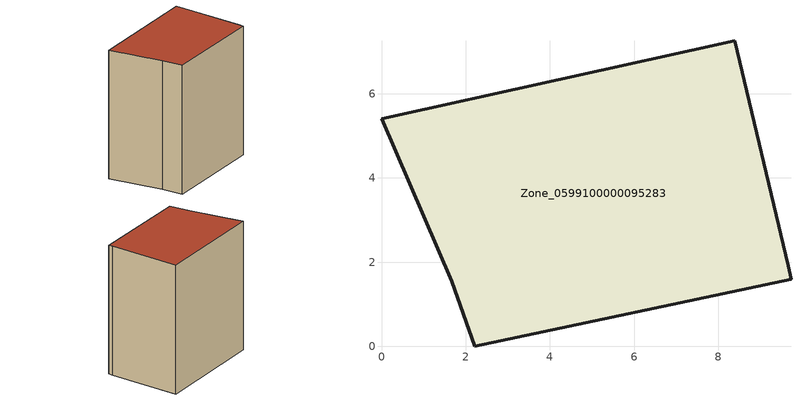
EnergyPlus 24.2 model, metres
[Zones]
Zone_0599100000095283
 floor ground (C_G): 9.66,1.92 9.72,1.59 2.22,0 1.66,1.55 0,5.41 8.39,7.26 z2.63
 wall outside (C_F): 9.72,1.59 9.66,1.92 8.39,7.26 0,5.41 1.66,1.55 2.22,0 9.72,1.59 z2.63:13.08
 roof outside (C_R): 1.66,1.55 2.22,0 9.72,1.59 9.66,1.92 8.39,7.26 0,5.41 z13.08
[BUILDING]
Pand.0599100000095283: North Axis=0; Terrain=City; Loads Convergence Tolerance Value=0.04; Temperature Convergence Tolerance Value=0.4; Solar Distribution=FullExterior; Maximum Number of Warmup Days=25; Minimum Number of Warmup Days=1
[Site:Location]
Rotterdam.The.Hague.AP_ZH_NLD Design_Conditions: Latitude=51.96; Longitude=4.45; Time Zone=1; Elevation=-4.5
[SITE:GROUNDTEMPERATURE:BUILDINGSURFACE]
18, 18, 18, 18, 18, 18, 18, 18, 18, 18, 18, 18
[MATERIAL] Thermal Absorptance=0.9; Solar Absorptance=0.7; Visible Absorptance=0.7
Name | Roughness | Thickness | Conductivity | Density | Specific Heat
G.TI.1946 | MediumSmooth | 0.15 | 1 | 540 | 1210
F.TI.1946 | Rough | 0.3 | 0.857143 | 1920 | 840
R.TI.1946 | MediumRough | 0.2 | 0.1 | 1500 | 1000
[CONSTRUCTION]
C_G: G.TI.1946
C_F: F.TI.1946
C_R: R.TI.1946
[ZONE]
Zone_0599100000095283: Type=1; Multiplier=1; Ceiling Height=Autocalculate; Volume=Autocalculate; Floor Area=autocalculate; Part of Total Floor Area=Yes
[ZONEINFILTRATION:DESIGNFLOWRATE]
Infil_Zone_0599100000095283: Zone or ZoneList or Space or SpaceList=Zone_0599100000095283; Schedule=AlwaysOn; Design Flow Rate Calculation Method=Flow/Area; Flow Rate per Floor Area=0.003; Constant Term Coefficient=1; Temperature Term Coefficient=0; Velocity Term Coefficient=0; Velocity Squared Term Coefficient=0
[HVACTEMPLATE:ZONE:IDEALLOADSAIRSYSTEM]
Zone_0599100000095283: Maximum Heating Supply Air Temperature=50; Minimum Cooling Supply Air Temperature=13; Maximum Heating Supply Air Humidity Ratio=0.0156; Minimum Cooling Supply Air Humidity Ratio=0.0077; Heating Limit=NoLimit; Cooling Limit=NoLimit; Dehumidification Control Type=ConstantSensibleHeatRatio; Cooling Sensible Heat Ratio=0.7; Dehumidification Setpoint=60; Humidification Control Type=None; Humidification Setpoint=30; Outdoor Air Method=None; Outdoor Air Flow Rate per Person=0.00944; Outdoor Air Flow Rate per Zone Floor Area=0; Outdoor Air Flow Rate per Zone=0; Demand Controlled Ventilation Type=None; Outdoor Air Economizer Type=NoEconomizer; Heat Recovery Type=None; Sensible Heat Recovery Effectiveness=0.7; Latent Heat Recovery Effectiveness=0.65
[ZONECONTROL:THERMOSTAT]
ThermostatControl_Zone_0599100000095283: Zone or ZoneList=Zone_0599100000095283; Control Type Schedule=DualSetpointControlType; Control 1=Thermostat_Zone_0599100000095283; Temperature Difference Between Cutout And Setpoint=0
[THERMOSTATSETPOINT:DUALSETPOINT]
Thermostat_Zone_0599100000095283: Heating Setpoint Temperature Schedule=HeatingSetpoint_Zone_0599100000095283; Cooling Setpoint Temperature Schedule=CoolingSetpoint_Zone_0599100000095283
[SCHEDULE:COMPACT]
HeatingSetpoint_Zone_0599100000095283: Through: 12/31, For: AllDays, Until: 24:00, 21
CoolingSetpoint_Zone_0599100000095283: Through: 12/31, For: AllDays, Until: 24:00, 24
DualSetpointControlType: Through: 12/31, For: AllDays, Until: 24:00, 4
AlwaysOn: Through: 12/31, For: AllDays, Until: 24:00, 1
